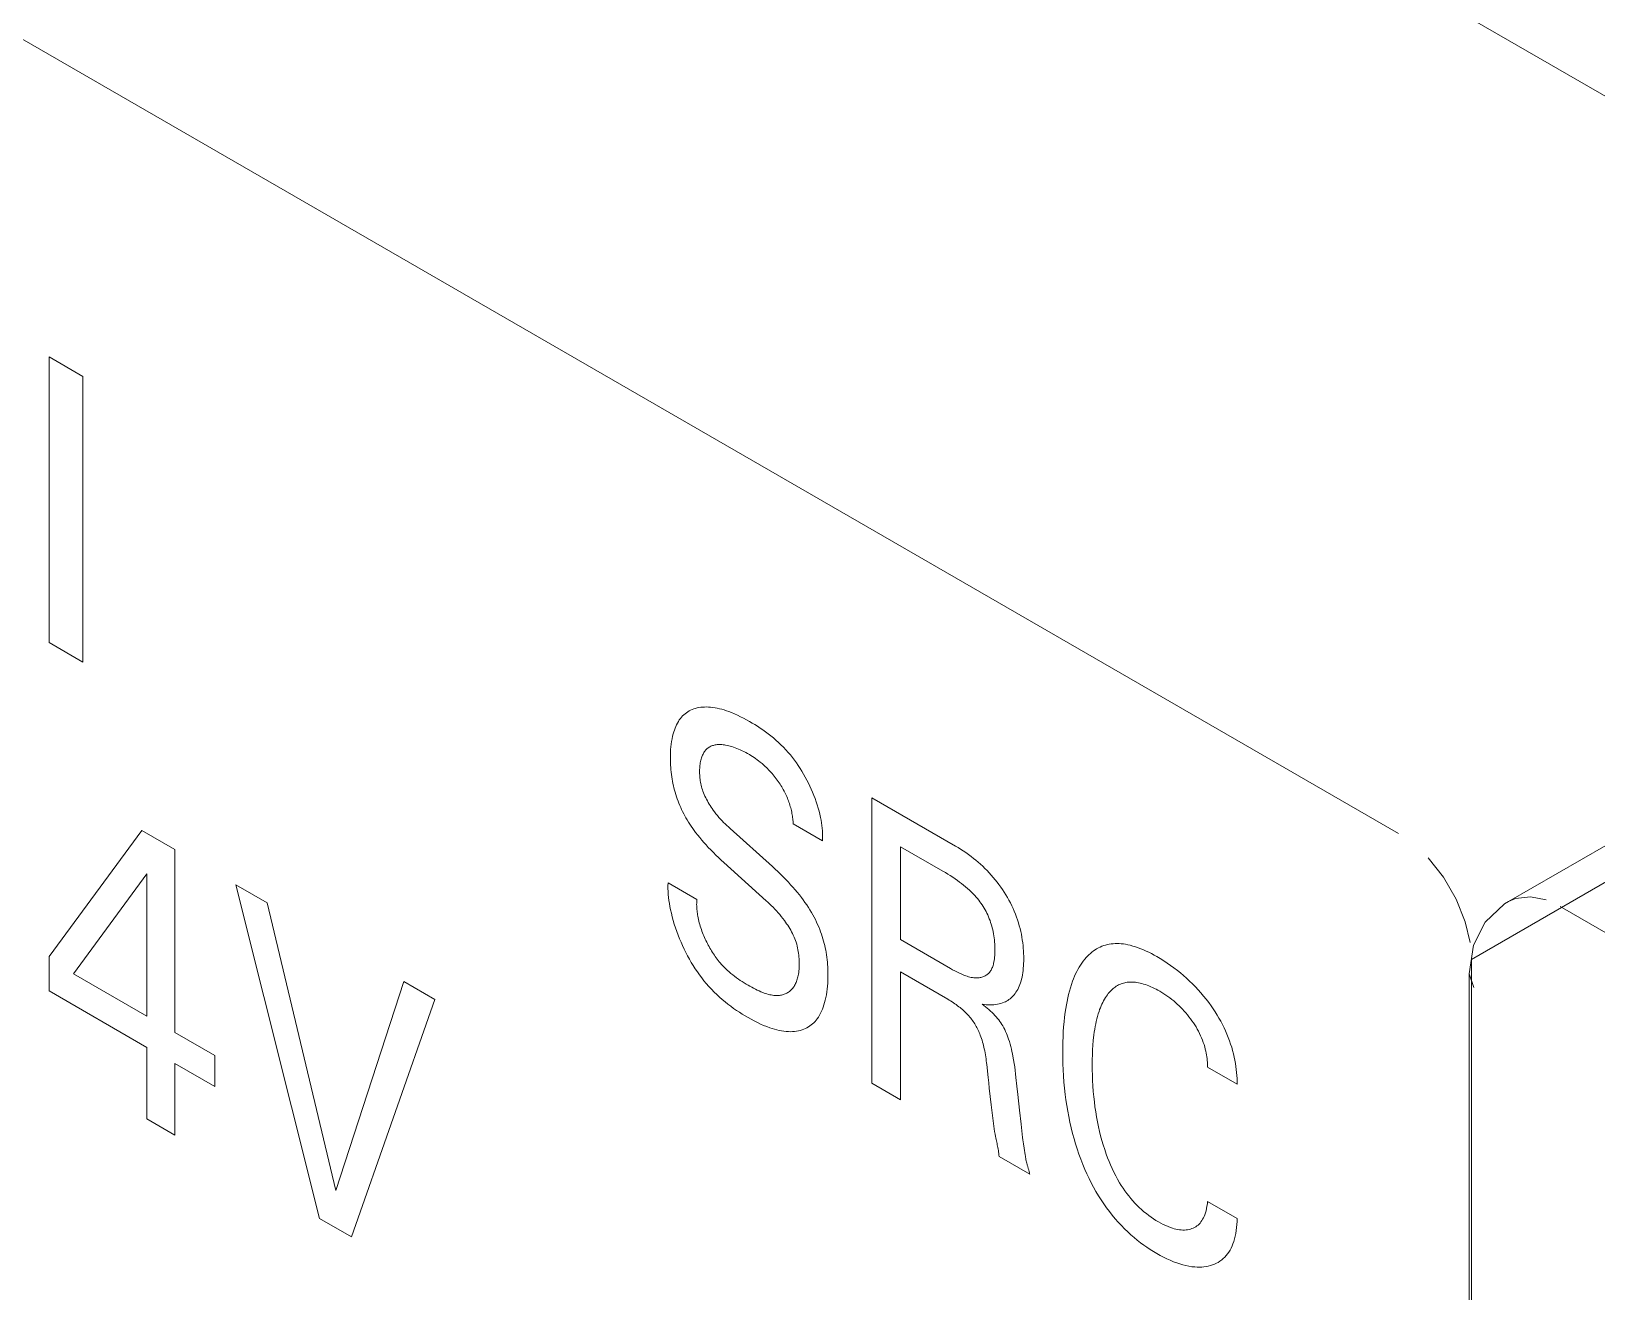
# Model space of a CAD drawing. Header units: inches. Extents: x 67578 to 72421, y -34894 to -31675.
# Drawn here: x 69281.89 to 69293.99, y -33320.09 to -33310.34 of the extents above; entities that cross this region are included whole.
import ezdxf

# ---------------------------------------------------------------- set-up
doc = ezdxf.new("R2010")
doc.units = ezdxf.units.IN
doc.header["$MEASUREMENT"] = 0

# ---------------------------------------------------------------- blocks, each defined once
blk = doc.blocks.new('ET200S')
at = {"lineweight": 0}
for p, q in [((98.1182, 19.2048), (119.6849, 31.6562)), ((97.9374, 18.9224), (119.5041, 31.3739)), ((100.9254, 21.7696), (91.5552, 27.1794)), ((97.5839, 19.5348), (87.6843, 25.2501)), ((91.0254, 20.4635), (91.0254, 21.8515)), ((91.0254, 21.8515), (91.1899, 21.7566)), ((91.1899, 21.7566), (91.1899, 20.3685)), ((91.1899, 20.3685), (91.0254, 20.4635)), ((95.0233, 18.3208), (95.0233, 19.7088)), ((95.0233, 19.7088), (95.4302, 19.4739)), ((94.3346, 19.5594), (94.5403, 19.3738)), ((94.7836, 19.4999), (94.6416, 19.5819)), ((91.0253, 18.9368), (91.4757, 19.5503)), ((91.4757, 19.5503), (91.6372, 19.4571)), ((91.6372, 19.4571), (91.6372, 18.5678)), ((95.163, 19.4707), (95.163, 19.0192)), ((95.3694, 19.3516), (95.163, 19.4707)), ((97.8014, 19.3228), (97.728, 19.4161)), ((91.5003, 19.3383), (91.1448, 18.852)), ((91.5003, 18.6468), (91.5003, 19.3383)), ((94.5098, 19.2084), (94.3042, 19.394)), ((97.8633, 19.2152), (97.8014, 19.3228)), ((92.3389, 17.6639), (91.9334, 19.2861)), ((91.9334, 19.2861), (92.0847, 19.1987)), ((94.0334, 19.2946), (94.1738, 19.2135)), ((92.0847, 19.1987), (92.4193, 17.7995)), ((97.9071, 19.1053), (97.8633, 19.2152)), ((98.005, 19.1031), (98.0984, 19.1924)), ((98.0984, 19.1924), (98.1184, 19.2049)), ((98.1517, 19.2195), (98.1184, 19.2049)), ((98.225, 19.2277), (98.1517, 19.2195)), ((98.3001, 19.2117), (98.225, 19.2277)), ((108.2678, 13.4647), (98.3682, 19.18)), ((97.9308, 19.0049), (97.9071, 19.1053)), ((97.948, 18.9914), (98.005, 19.1031)), ((95.163, 19.0192), (95.4063, 18.8787)), ((97.9268, 18.8534), (97.948, 18.9914)), ((91.0253, 18.7695), (91.0253, 18.9368)), ((97.9374, -46.5611), (97.9374, 18.9224)), ((91.1448, 18.852), (91.5003, 18.6468)), ((92.4193, 17.7995), (92.7495, 18.8149)), ((92.7495, 18.8149), (92.9009, 18.7275)), ((95.163, 18.8618), (95.163, 18.2401)), ((95.3933, 18.7288), (95.163, 18.8618)), ((97.9268, 18.8534), (97.9268, -46.6301)), ((97.9497, 18.7871), (97.9268, 18.8534)), ((91.5003, 18.4953), (91.0253, 18.7695)), ((92.9009, 18.7275), (92.4953, 17.5736)), ((91.6372, 18.5678), (91.8306, 18.4561)), ((91.5003, 18.148), (91.5003, 18.4953)), ((91.6372, 18.4163), (91.6372, 18.069)), ((91.8306, 18.3046), (91.6372, 18.4163)), ((91.8306, 18.4561), (91.8306, 18.3046)), ((95.5888, 18.3494), (95.5823, 18.4112)), ((96.7989, 18.3158), (96.6555, 18.3986)), ((95.163, 18.2401), (95.0233, 18.3208)), ((91.6372, 18.069), (91.5003, 18.148)), ((95.7489, 18.1222), (95.7568, 18.0566)), ((95.7909, 17.8786), (95.6424, 17.9643)), ((95.7689, 17.9731), (95.7639, 18.0057)), ((96.6555, 17.7463), (96.7989, 17.6636)), ((92.4953, 17.5736), (92.3389, 17.6639))]:
    blk.add_line(p, q, dxfattribs=at)
for points in [[(94.7836, 19.4999), (94.7842, 19.5117), (94.7845, 19.5237), (94.7843, 19.536), (94.7836, 19.5485), (94.7826, 19.5611), (94.7812, 19.574), (94.7794, 19.587), (94.7772, 19.6001), (94.7746, 19.6134), (94.7713, 19.6284), (94.7676, 19.6436), (94.7633, 19.6589), (94.7587, 19.6742), (94.7536, 19.6895), (94.7482, 19.7049), (94.7423, 19.7203), (94.7361, 19.7356), (94.7296, 19.7506), (94.7228, 19.7654), (94.7156, 19.7802), (94.7081, 19.7949), (94.7003, 19.8094), (94.6922, 19.8237), (94.6838, 19.8378), (94.6751, 19.8517), (94.6662, 19.8653), (94.657, 19.8786), (94.6475, 19.8917), (94.6379, 19.9044), (94.6279, 19.9168), (94.6178, 19.9288), (94.6062, 19.9418), (94.5944, 19.9543), (94.5824, 19.9663), (94.5701, 19.9779), (94.5577, 19.9891), (94.5452, 19.9998), (94.5325, 20.0101), (94.5197, 20.02), (94.5068, 20.0295), (94.4939, 20.0387), (94.4809, 20.0475), (94.4678, 20.056), (94.4548, 20.0642), (94.4417, 20.072), (94.4287, 20.0796), (94.4142, 20.0878), (94.3997, 20.0956), (94.3852, 20.1029), (94.3709, 20.1099), (94.3566, 20.1164), (94.3423, 20.1224), (94.3281, 20.1279), (94.3169, 20.1318), (94.3057, 20.1355), (94.2946, 20.1387), (94.2836, 20.1416), (94.2727, 20.144), (94.2618, 20.1461), (94.2511, 20.1477), (94.2405, 20.149), (94.2306, 20.1497), (94.2209, 20.15), (94.2113, 20.1499), (94.2018, 20.1494), (94.1926, 20.1484), (94.1835, 20.147), (94.1746, 20.1451), (94.1659, 20.1428), (94.1582, 20.1403), (94.1506, 20.1374), (94.1433, 20.1341), (94.1362, 20.1305), (94.1293, 20.1264), (94.1227, 20.122), (94.1163, 20.1171), (94.1101, 20.1119), (94.1043, 20.1062), (94.0987, 20.1002), (94.0933, 20.0937), (94.0883, 20.0868), (94.0835, 20.0795), (94.0791, 20.0718), (94.0749, 20.0639), (94.071, 20.0556), (94.0674, 20.047), (94.0641, 20.0381), (94.0611, 20.0289), (94.0584, 20.0195), (94.0554, 20.0075), (94.0528, 19.9951), (94.0506, 19.9824), (94.0488, 19.9694), (94.0473, 19.9562), (94.0462, 19.9426), (94.0455, 19.9289), (94.0451, 19.9149), (94.0449, 19.9008)], [(94.3346, 19.5594), (94.3267, 19.5666), (94.3189, 19.574), (94.3112, 19.5815), (94.3035, 19.5892), (94.2958, 19.5971), (94.2883, 19.6052), (94.2809, 19.6135), (94.2736, 19.6221), (94.2664, 19.6309), (94.2594, 19.6399), (94.2525, 19.6491), (94.2475, 19.6562), (94.2426, 19.6634), (94.2379, 19.6708), (94.2333, 19.6782), (94.2288, 19.6857), (94.2245, 19.6934), (94.2204, 19.7011), (94.2165, 19.7088), (94.2129, 19.7166), (94.2094, 19.7245), (94.2062, 19.7323), (94.2033, 19.7402), (94.2008, 19.7475), (94.1985, 19.7548), (94.1965, 19.7621), (94.1947, 19.7694), (94.1931, 19.7766), (94.1917, 19.7838), (94.1904, 19.791), (94.1894, 19.7981), (94.1886, 19.8052), (94.1879, 19.8122), (94.1874, 19.8191), (94.1871, 19.8259), (94.1869, 19.8326), (94.1868, 19.8396), (94.187, 19.8464), (94.1872, 19.8531), (94.1877, 19.8597), (94.1883, 19.8662), (94.1891, 19.8726), (94.1901, 19.8788), (94.1913, 19.8848), (94.1926, 19.8908), (94.1941, 19.8965), (94.1958, 19.9021), (94.1975, 19.907), (94.1993, 19.9118), (94.2013, 19.9164), (94.2034, 19.9208), (94.2057, 19.9251), (94.2081, 19.9292), (94.2107, 19.9331), (94.2134, 19.9368), (94.2163, 19.9403), (94.2194, 19.9436), (94.2226, 19.9467), (94.226, 19.9496), (94.2296, 19.9522), (94.2333, 19.9546), (94.2372, 19.9568), (94.2411, 19.9588), (94.2452, 19.9605), (94.2495, 19.9621), (94.2538, 19.9634), (94.2582, 19.9646), (94.2627, 19.9655), (94.2673, 19.9662), (94.2727, 19.9669), (94.2783, 19.9673), (94.2839, 19.9675), (94.2896, 19.9674), (94.2954, 19.9671), (94.3013, 19.9666), (94.3072, 19.9658), (94.3132, 19.9649), (94.3207, 19.9634), (94.3283, 19.9616), (94.336, 19.9596), (94.3437, 19.9573), (94.3514, 19.9547), (94.3592, 19.9519), (94.367, 19.9489), (94.3758, 19.9452), (94.3846, 19.9414), (94.3934, 19.9372), (94.4022, 19.9328), (94.411, 19.9282), (94.4199, 19.9234), (94.4287, 19.9183), (94.4363, 19.9138), (94.4438, 19.9091), (94.4513, 19.9042), (94.4587, 19.8991), (94.4662, 19.8938), (94.4736, 19.8883), (94.481, 19.8825), (94.4906, 19.8746), (94.5001, 19.8662)], [(94.0449, 19.9008), (94.045, 19.8899), (94.0453, 19.8789), (94.0458, 19.8678), (94.0465, 19.8566), (94.0474, 19.8453), (94.0485, 19.8339), (94.0499, 19.8224), (94.0515, 19.8108), (94.0533, 19.7991), (94.0552, 19.7886), (94.0573, 19.778), (94.0596, 19.7674), (94.0622, 19.7567), (94.0649, 19.7459), (94.0679, 19.7351), (94.0712, 19.7243), (94.0747, 19.7135), (94.0784, 19.7027), (94.0822, 19.6923), (94.0862, 19.682), (94.0904, 19.6718), (94.0949, 19.6615), (94.0995, 19.6513), (94.1044, 19.6412), (94.1095, 19.6312), (94.1148, 19.6212), (94.1203, 19.6114), (94.1265, 19.6008), (94.1329, 19.5903), (94.1395, 19.58), (94.1463, 19.5698), (94.1533, 19.5598), (94.1605, 19.5499), (94.1677, 19.5401), (94.1775, 19.5275), (94.1875, 19.515), (94.1977, 19.5028), (94.208, 19.4909), (94.2185, 19.4792), (94.229, 19.4677), (94.2413, 19.4548), (94.2537, 19.4421), (94.2662, 19.4297), (94.2788, 19.4176), (94.2914, 19.4057), (94.3042, 19.394)], [(94.5001, 19.8662), (94.5058, 19.861), (94.5114, 19.8557), (94.5169, 19.8502), (94.5224, 19.8445), (94.5279, 19.8387), (94.5333, 19.8327), (94.5387, 19.8266), (94.544, 19.8203), (94.5492, 19.8139), (94.5544, 19.8073), (94.5594, 19.8007), (94.5644, 19.7939), (94.5692, 19.787), (94.5735, 19.7807), (94.5777, 19.7744), (94.5818, 19.7679), (94.5858, 19.7614), (94.5896, 19.7548), (94.5934, 19.7482), (94.5971, 19.7415), (94.6006, 19.7348), (94.604, 19.728), (94.6072, 19.7211), (94.6103, 19.7144), (94.6132, 19.7075), (94.6159, 19.7007), (94.6186, 19.6939), (94.621, 19.687), (94.6234, 19.6802), (94.6256, 19.6733), (94.6276, 19.6664), (94.6296, 19.6596), (94.6313, 19.6528), (94.6329, 19.6461), (94.6344, 19.6394), (94.6358, 19.6328), (94.637, 19.6263), (94.638, 19.6197), (94.639, 19.6133), (94.6398, 19.6068), (94.6404, 19.6005), (94.641, 19.5942), (94.6414, 19.588), (94.6416, 19.5819)], [(95.5599, 18.7055), (95.5699, 18.7039), (95.5797, 18.7027), (95.5895, 18.7019), (95.5991, 18.7016), (95.6083, 18.7017), (95.6173, 18.7023), (95.6262, 18.7032), (95.6348, 18.7046), (95.6432, 18.7064), (95.6514, 18.7086), (95.6593, 18.7113), (95.667, 18.7144), (95.6731, 18.7173), (95.679, 18.7205), (95.6848, 18.7239), (95.6904, 18.7277), (95.6958, 18.7318), (95.701, 18.7361), (95.706, 18.7408), (95.7108, 18.7457), (95.7154, 18.751), (95.7197, 18.7565), (95.7244, 18.7631), (95.7287, 18.77), (95.7328, 18.7773), (95.7366, 18.7849), (95.7401, 18.7928), (95.7433, 18.8009), (95.7463, 18.8094), (95.749, 18.8181), (95.7514, 18.8271), (95.7537, 18.8372), (95.7557, 18.8476), (95.7574, 18.8583), (95.7588, 18.8691), (95.7599, 18.8802), (95.7608, 18.8915), (95.7614, 18.9029), (95.7618, 18.9145), (95.7619, 18.9263), (95.7618, 18.9389), (95.7614, 18.9517), (95.7608, 18.9646), (95.7599, 18.9777), (95.7586, 18.9909), (95.7571, 19.0042), (95.7552, 19.0176), (95.753, 19.0312), (95.7505, 19.0449), (95.7475, 19.0587), (95.7442, 19.0726), (95.7405, 19.0866), (95.7365, 19.1006), (95.732, 19.1147), (95.7271, 19.1288), (95.7219, 19.1428), (95.7162, 19.1568), (95.7103, 19.1704), (95.7039, 19.184), (95.6972, 19.1974), (95.6902, 19.2106), (95.6829, 19.2238), (95.6752, 19.2367), (95.6673, 19.2495), (95.6591, 19.2621), (95.6505, 19.2745), (95.6417, 19.2867), (95.6327, 19.2986), (95.6235, 19.3103), (95.614, 19.3216), (95.6045, 19.3327), (95.5947, 19.3435), (95.5842, 19.3546), (95.5735, 19.3654), (95.5627, 19.3758), (95.5517, 19.3859), (95.5407, 19.3956), (95.5296, 19.405), (95.5184, 19.4141), (95.5059, 19.4238), (95.4934, 19.433), (95.4808, 19.4419), (95.4682, 19.4504), (95.4555, 19.4586), (95.4429, 19.4664), (95.4302, 19.4739)], [(94.8104, 18.8529), (94.8102, 18.8641), (94.8099, 18.8754), (94.8094, 18.8868), (94.8086, 18.8983), (94.8077, 18.9099), (94.8065, 18.9216), (94.8051, 18.9334), (94.8035, 18.9453), (94.8015, 18.9573), (94.7995, 18.9681), (94.7973, 18.979), (94.7949, 18.99), (94.7922, 19.001), (94.7892, 19.0121), (94.786, 19.0232), (94.7826, 19.0343), (94.7789, 19.0454), (94.775, 19.0565), (94.7704, 19.0685), (94.7656, 19.0805), (94.7604, 19.0924), (94.755, 19.1043), (94.7493, 19.1161), (94.7434, 19.1277), (94.7372, 19.1393), (94.7307, 19.1507), (94.7232, 19.1634), (94.7154, 19.1758), (94.7073, 19.188), (94.699, 19.2), (94.6905, 19.2118), (94.6819, 19.2234), (94.6717, 19.2365), (94.6614, 19.2492), (94.6508, 19.2618), (94.6401, 19.274), (94.6293, 19.286), (94.6184, 19.2978), (94.6056, 19.3111), (94.5927, 19.3242), (94.5797, 19.3369), (94.5666, 19.3495), (94.5535, 19.3618), (94.5403, 19.3738)], [(95.3694, 19.3516), (95.3813, 19.3446), (95.3932, 19.3374), (95.405, 19.33), (95.4169, 19.3223), (95.4287, 19.3143), (95.4405, 19.306), (95.4503, 19.2989), (95.4601, 19.2915), (95.4698, 19.2839), (95.4794, 19.276), (95.489, 19.2677), (95.4985, 19.2591), (95.5051, 19.2529), (95.5117, 19.2464), (95.5182, 19.2397), (95.5247, 19.2328), (95.531, 19.2257), (95.5372, 19.2184), (95.5432, 19.2109), (95.5488, 19.2035), (95.5543, 19.1959), (95.5595, 19.1882), (95.5647, 19.1802), (95.5696, 19.1722), (95.5743, 19.164), (95.5788, 19.1557), (95.583, 19.1473), (95.5871, 19.1388), (95.591, 19.1299), (95.5947, 19.1209), (95.5981, 19.1119), (95.6012, 19.1028), (95.6041, 19.0938), (95.6068, 19.0848), (95.6092, 19.0758), (95.6114, 19.0669), (95.6134, 19.058), (95.6154, 19.0477), (95.6171, 19.0375), (95.6186, 19.0274), (95.6198, 19.0174), (95.6207, 19.0075), (95.6214, 18.9976), (95.6218, 18.9879), (95.6221, 18.9782), (95.6221, 18.9686), (95.622, 18.9598), (95.6217, 18.951), (95.6212, 18.9424), (95.6205, 18.9339), (95.6195, 18.9256), (95.6183, 18.9174), (95.6169, 18.9096), (95.6157, 18.9042), (95.6144, 18.899), (95.6129, 18.8939), (95.6113, 18.889), (95.6095, 18.8842), (95.6076, 18.8796), (95.6055, 18.8752), (95.6032, 18.871), (95.6008, 18.8671), (95.5982, 18.8633), (95.5953, 18.8598), (95.5924, 18.8565), (95.5892, 18.8534), (95.5859, 18.8505), (95.5824, 18.8479), (95.5787, 18.8455), (95.575, 18.8433), (95.5711, 18.8413), (95.567, 18.8396), (95.5629, 18.838), (95.5586, 18.8367), (95.5542, 18.8356), (95.5498, 18.8347), (95.5452, 18.834), (95.5406, 18.8335), (95.5358, 18.8333), (95.5311, 18.8332), (95.5262, 18.8333), (95.5199, 18.8338), (95.5136, 18.8346), (95.5072, 18.8357), (95.5007, 18.8371), (95.4941, 18.8388), (95.4875, 18.8407), (95.4809, 18.8429), (95.4742, 18.8453), (95.4675, 18.848), (95.4573, 18.8523), (95.4471, 18.857), (95.4369, 18.862), (95.4267, 18.8674), (95.4165, 18.8729), (95.4063, 18.8787)], [(94.0334, 19.2946), (94.033, 19.2812), (94.0331, 19.2675), (94.0337, 19.2535), (94.0346, 19.2392), (94.036, 19.2246), (94.0378, 19.2099), (94.0401, 19.1949), (94.0427, 19.1798), (94.0457, 19.1645), (94.0496, 19.1472), (94.0539, 19.1297), (94.0587, 19.1121), (94.064, 19.0944), (94.0697, 19.0766), (94.0758, 19.0589), (94.0824, 19.0411), (94.0894, 19.0234), (94.0965, 19.0065), (94.104, 18.9897), (94.1118, 18.9731), (94.12, 18.9566), (94.1285, 18.9402), (94.1373, 18.9241), (94.1465, 18.9081), (94.156, 18.8925), (94.1658, 18.8771), (94.1759, 18.862), (94.1863, 18.8473), (94.1969, 18.8329), (94.2079, 18.8189), (94.2191, 18.8053), (94.2314, 18.7911), (94.244, 18.7775), (94.2569, 18.7643), (94.27, 18.7516), (94.2833, 18.7394), (94.2968, 18.7276), (94.3104, 18.7163), (94.3242, 18.7054), (94.3381, 18.6949), (94.352, 18.6848), (94.3661, 18.6752), (94.3801, 18.6659), (94.3942, 18.657), (94.4082, 18.6484), (94.4222, 18.6402), (94.4375, 18.6316), (94.4527, 18.6235), (94.4678, 18.6158), (94.4829, 18.6087), (94.4979, 18.602), (94.5128, 18.596), (94.5277, 18.5905), (94.5393, 18.5866), (94.5509, 18.5831), (94.5624, 18.5801), (94.5738, 18.5774), (94.5851, 18.5753), (94.5963, 18.5736), (94.6073, 18.5724), (94.6182, 18.5717), (94.6283, 18.5715), (94.6383, 18.5718), (94.6481, 18.5726), (94.6576, 18.5738), (94.667, 18.5756), (94.6762, 18.5778), (94.6851, 18.5805), (94.6938, 18.5838), (94.7013, 18.5871), (94.7086, 18.5908), (94.7158, 18.5949), (94.7226, 18.5994), (94.7293, 18.6043), (94.7357, 18.6096), (94.7418, 18.6153), (94.7477, 18.6213), (94.7532, 18.6277), (94.7585, 18.6345), (94.7643, 18.6428), (94.7697, 18.6516), (94.7748, 18.6609), (94.7794, 18.6705), (94.7837, 18.6806), (94.7876, 18.691), (94.7912, 18.7018), (94.7945, 18.7128), (94.7974, 18.7242), (94.8003, 18.7374), (94.8029, 18.7509), (94.805, 18.7647), (94.8068, 18.7788), (94.8082, 18.7932), (94.8092, 18.8078), (94.8099, 18.8226), (94.8103, 18.8377), (94.8104, 18.8529)], [(94.3125, 18.8789), (94.3061, 18.8853), (94.2998, 18.8919), (94.2936, 18.8987), (94.2874, 18.9057), (94.2824, 18.9117), (94.2775, 18.9178), (94.2727, 18.924), (94.2679, 18.9304), (94.2632, 18.9369), (94.2586, 18.9435), (94.2541, 18.9502), (94.2497, 18.957), (94.2453, 18.9639), (94.2411, 18.9709), (94.237, 18.978), (94.2329, 18.9852), (94.229, 18.9924), (94.2252, 18.9997), (94.2215, 19.007), (94.2179, 19.0144), (94.2144, 19.0218), (94.211, 19.0293), (94.2078, 19.0368), (94.2047, 19.0443), (94.2015, 19.0524), (94.1984, 19.0605), (94.1955, 19.0686), (94.1928, 19.0768), (94.1902, 19.0849), (94.1877, 19.0929), (94.1855, 19.101), (94.1834, 19.109), (94.1815, 19.117), (94.1797, 19.1249), (94.1782, 19.1328), (94.177, 19.1394), (94.176, 19.146), (94.175, 19.1525), (94.1743, 19.159), (94.1736, 19.1653), (94.1732, 19.1717), (94.1728, 19.1779), (94.1726, 19.1841), (94.1725, 19.1901), (94.1726, 19.1961), (94.1729, 19.202), (94.1733, 19.2078), (94.1738, 19.2135)], [(94.5098, 19.2084), (94.5184, 19.2006), (94.5268, 19.1927), (94.5353, 19.1846), (94.5436, 19.1762), (94.5519, 19.1677), (94.5601, 19.159), (94.5682, 19.15), (94.5761, 19.1408), (94.584, 19.1314), (94.5916, 19.1217), (94.5992, 19.1117), (94.6046, 19.1042), (94.6099, 19.0965), (94.6151, 19.0887), (94.6201, 19.0808), (94.6249, 19.0727), (94.6296, 19.0646), (94.6341, 19.0565), (94.6383, 19.0482), (94.6423, 19.0399), (94.6461, 19.0316), (94.6496, 19.0232), (94.6527, 19.0149), (94.6558, 19.0059), (94.6586, 18.9969), (94.661, 18.9879), (94.6631, 18.979), (94.6649, 18.9701), (94.6664, 18.9613), (94.6677, 18.9524), (94.6687, 18.9437), (94.6696, 18.935), (94.6702, 18.9264), (94.6706, 18.9179), (94.6709, 18.9092), (94.6709, 18.9006), (94.6708, 18.8921), (94.6705, 18.8838), (94.67, 18.8756), (94.6693, 18.8675), (94.6684, 18.8596), (94.6672, 18.8519), (94.6659, 18.8444), (94.6646, 18.8384), (94.6632, 18.8326), (94.6616, 18.8268), (94.6598, 18.8213), (94.6579, 18.8159), (94.6559, 18.8107), (94.6536, 18.8056), (94.6512, 18.8008), (94.6487, 18.7961), (94.6459, 18.7916), (94.643, 18.7873), (94.6401, 18.7834), (94.637, 18.7798), (94.6337, 18.7763), (94.6303, 18.773), (94.6267, 18.7699), (94.6231, 18.7669), (94.6192, 18.7642), (94.6153, 18.7617), (94.6112, 18.7594), (94.6071, 18.7573), (94.6028, 18.7554), (94.5984, 18.7536), (94.5939, 18.7521), (94.5893, 18.7508), (94.5847, 18.7497), (94.5799, 18.7488), (94.5751, 18.7481), (94.5702, 18.7476), (94.5652, 18.7473), (94.5602, 18.7472), (94.5539, 18.7474), (94.5474, 18.748), (94.5409, 18.7488), (94.5343, 18.7499), (94.5277, 18.7513), (94.521, 18.7529), (94.5142, 18.7548), (94.5073, 18.757), (94.5004, 18.7594), (94.4935, 18.762), (94.4847, 18.7655), (94.4759, 18.7694), (94.4671, 18.7735), (94.4582, 18.7779), (94.4492, 18.7826), (94.4402, 18.7874), (94.4312, 18.7924), (94.4222, 18.7976), (94.4128, 18.8032), (94.4034, 18.8089), (94.394, 18.8149), (94.3847, 18.821), (94.3753, 18.8273), (94.3661, 18.8339), (94.3569, 18.8407), (94.3478, 18.8478), (94.3388, 18.8551), (94.3299, 18.8628), (94.3211, 18.8707), (94.3125, 18.8789)], [(96.7989, 18.3158), (96.7989, 18.3296), (96.7986, 18.3436), (96.7978, 18.358), (96.7967, 18.3726), (96.7951, 18.3873), (96.7932, 18.4023), (96.7908, 18.4175), (96.7881, 18.4327), (96.7849, 18.4481), (96.7812, 18.4639), (96.7771, 18.4798), (96.7725, 18.4957), (96.7675, 18.5116), (96.762, 18.5275), (96.7561, 18.5434), (96.7497, 18.5593), (96.7429, 18.575), (96.7355, 18.5908), (96.7277, 18.6065), (96.7194, 18.622), (96.7108, 18.6373), (96.7018, 18.6524), (96.6925, 18.6674), (96.6828, 18.682), (96.6729, 18.6964), (96.6609, 18.7129), (96.6487, 18.729), (96.6361, 18.7446), (96.6233, 18.7599), (96.6102, 18.7746), (96.5968, 18.789), (96.5826, 18.8036), (96.5681, 18.8177), (96.5535, 18.8313), (96.5387, 18.8444), (96.5237, 18.8569), (96.5087, 18.869), (96.4922, 18.8817), (96.4756, 18.8938), (96.4589, 18.9053), (96.4421, 18.9163), (96.4254, 18.9267), (96.4086, 18.9366), (96.3955, 18.9439), (96.3825, 18.9508), (96.3695, 18.9574), (96.3565, 18.9636), (96.3436, 18.9694), (96.3307, 18.9748), (96.3178, 18.9797), (96.3051, 18.9841), (96.2924, 18.988), (96.2798, 18.9914), (96.2674, 18.9943), (96.2569, 18.9962), (96.2465, 18.9978), (96.2363, 18.9989), (96.2261, 18.9996), (96.2161, 18.9999), (96.2063, 18.9998), (96.1966, 18.9993), (96.187, 18.9983), (96.1777, 18.9969), (96.1685, 18.995), (96.1595, 18.9928), (96.1508, 18.9901), (96.1418, 18.9868), (96.1331, 18.9831), (96.1246, 18.9789), (96.1164, 18.9743), (96.1084, 18.9693), (96.1006, 18.9639), (96.0931, 18.9581), (96.0858, 18.952), (96.0787, 18.9455), (96.0718, 18.9386), (96.0652, 18.9315), (96.0588, 18.9241), (96.0515, 18.9149), (96.0445, 18.9053), (96.0378, 18.8953), (96.0315, 18.885), (96.0254, 18.8744), (96.0196, 18.8634), (96.0141, 18.8521), (96.0089, 18.8406), (96.0039, 18.8287), (95.9993, 18.8166), (95.9938, 18.8011), (95.9888, 18.7853), (95.9841, 18.7692), (95.9799, 18.7527), (95.9759, 18.7359), (95.9724, 18.7188), (95.9691, 18.7015), (95.9662, 18.6838), (95.9635, 18.666), (95.9606, 18.6428), (95.9581, 18.6193), (95.956, 18.5954), (95.9544, 18.5713), (95.9531, 18.5469), (95.9523, 18.5223), (95.9518, 18.4975), (95.9516, 18.4724)], [(96.1001, 18.5287), (96.1032, 18.5566), (96.105, 18.5699), (96.107, 18.5831), (96.1093, 18.5961), (96.1117, 18.6089), (96.1144, 18.6215), (96.1174, 18.6339), (96.1206, 18.646), (96.1241, 18.658), (96.1278, 18.6696), (96.131, 18.6787), (96.1344, 18.6877), (96.138, 18.6964), (96.1418, 18.705), (96.1458, 18.7133), (96.1499, 18.7214), (96.1543, 18.7293), (96.159, 18.7369), (96.1638, 18.7442), (96.1689, 18.7513), (96.173, 18.7567), (96.1773, 18.7619), (96.1818, 18.7669), (96.1864, 18.7717), (96.1912, 18.7763), (96.1961, 18.7807), (96.2011, 18.7848), (96.2063, 18.7887), (96.2117, 18.7923), (96.2172, 18.7956), (96.2229, 18.7987), (96.2288, 18.8015), (96.2348, 18.804), (96.2406, 18.8061), (96.2466, 18.8078), (96.2527, 18.8094), (96.2589, 18.8106), (96.2652, 18.8116), (96.2717, 18.8123), (96.2782, 18.8127), (96.2849, 18.8128), (96.2917, 18.8127), (96.2985, 18.8123), (96.3054, 18.8116), (96.3124, 18.8107), (96.3195, 18.8095), (96.3278, 18.8078), (96.3363, 18.8057), (96.3448, 18.8032), (96.3533, 18.8004), (96.3619, 18.7973), (96.3706, 18.794), (96.3793, 18.7903), (96.388, 18.7863), (96.3968, 18.7821), (96.4055, 18.7776), (96.4143, 18.7728), (96.423, 18.7679), (96.4329, 18.762), (96.4428, 18.7558), (96.4526, 18.7494), (96.4624, 18.7426), (96.4722, 18.7354), (96.4819, 18.728), (96.4908, 18.7208), (96.4997, 18.7133), (96.5084, 18.7054), (96.5171, 18.6973), (96.5256, 18.6889), (96.5341, 18.6802), (96.542, 18.6715), (96.5498, 18.6626), (96.5575, 18.6534), (96.565, 18.644), (96.5723, 18.6343), (96.5795, 18.6244), (96.5863, 18.6146), (96.5928, 18.6045), (96.5992, 18.5943), (96.6053, 18.5838), (96.6111, 18.5733), (96.6166, 18.5626), (96.6217, 18.5518), (96.6264, 18.5412), (96.6307, 18.5304), (96.6347, 18.5196), (96.6383, 18.5088), (96.6416, 18.498), (96.6445, 18.4873), (96.647, 18.4766), (96.649, 18.4675), (96.6506, 18.4585), (96.6521, 18.4495), (96.6532, 18.4407), (96.6542, 18.432), (96.6549, 18.4234), (96.6553, 18.415), (96.6555, 18.4067), (96.6555, 18.3986)], [(95.3933, 18.7288), (95.4001, 18.7249), (95.4068, 18.7208), (95.4136, 18.7165), (95.4203, 18.7121), (95.427, 18.7076), (95.4338, 18.7029), (95.4405, 18.6979), (95.4471, 18.6929), (95.4527, 18.6884), (95.4583, 18.6838), (95.4639, 18.6791), (95.4694, 18.6742), (95.4748, 18.6691), (95.4802, 18.6639), (95.4856, 18.6585), (95.4908, 18.6529), (95.4954, 18.6478), (95.4998, 18.6427), (95.5042, 18.6373), (95.5085, 18.6319), (95.5126, 18.6263), (95.5167, 18.6206), (95.5206, 18.6148), (95.5244, 18.6089), (95.5279, 18.6031), (95.5312, 18.5972), (95.5344, 18.5912), (95.5374, 18.5852), (95.5404, 18.5791), (95.5432, 18.573), (95.5458, 18.5668), (95.5484, 18.5606), (95.5508, 18.5544), (95.5538, 18.5461), (95.5567, 18.5378), (95.5593, 18.5296), (95.5618, 18.5213), (95.5641, 18.5131), (95.5662, 18.5049), (95.5682, 18.4967), (95.5701, 18.4885), (95.5722, 18.4787), (95.5741, 18.4689), (95.5758, 18.4591), (95.5774, 18.4494), (95.5788, 18.4398), (95.5801, 18.4302), (95.5813, 18.4207), (95.5823, 18.4112)], [(95.7489, 18.1222), (95.741, 18.1902), (95.7328, 18.2657), (95.7286, 18.3073), (95.7242, 18.3489), (95.7223, 18.3659), (95.7203, 18.3829), (95.7181, 18.4), (95.7156, 18.4172), (95.7129, 18.4344), (95.7098, 18.4518), (95.7074, 18.4636), (95.7049, 18.4754), (95.7022, 18.4872), (95.6992, 18.4992), (95.696, 18.5111), (95.6924, 18.5232), (95.6885, 18.5352), (95.6853, 18.5445), (95.6819, 18.5538), (95.6782, 18.5631), (95.6742, 18.5723), (95.67, 18.5814), (95.6654, 18.5904), (95.6605, 18.5992), (95.6558, 18.6069), (95.6509, 18.6145), (95.6457, 18.6218), (95.6404, 18.629), (95.6348, 18.636), (95.6284, 18.6436), (95.6218, 18.6509), (95.6151, 18.658), (95.6082, 18.6648), (95.6013, 18.6714), (95.5931, 18.6788), (95.5848, 18.6858), (95.5765, 18.6926), (95.5682, 18.6992), (95.5599, 18.7055)], [(96.6555, 17.7463), (96.6543, 17.7346), (96.6526, 17.7232), (96.6505, 17.7121), (96.648, 17.7013), (96.645, 17.6908), (96.6415, 17.6809), (96.6385, 17.6734), (96.6351, 17.6663), (96.6315, 17.6595), (96.6276, 17.653), (96.6234, 17.647), (96.6188, 17.6413), (96.614, 17.6361), (96.6089, 17.6314), (96.6035, 17.6271), (96.5979, 17.6232), (96.592, 17.6198), (96.5859, 17.6168), (96.5795, 17.6142), (96.5729, 17.612), (96.5658, 17.6101), (96.5585, 17.6087), (96.551, 17.6078), (96.5434, 17.6073), (96.5355, 17.6072), (96.5276, 17.6076), (96.5191, 17.6085), (96.5106, 17.6098), (96.5019, 17.6116), (96.4932, 17.6137), (96.4843, 17.6163), (96.4754, 17.6193), (96.4638, 17.6238), (96.452, 17.6288), (96.4402, 17.6344), (96.4284, 17.6406), (96.4165, 17.6472), (96.4047, 17.6543), (96.3929, 17.6618), (96.3812, 17.6697), (96.3694, 17.6782), (96.3578, 17.6871), (96.3462, 17.6965), (96.3348, 17.7064), (96.3235, 17.7168), (96.3124, 17.7277), (96.3021, 17.7384), (96.292, 17.7496), (96.282, 17.7612), (96.2723, 17.7731), (96.2629, 17.7854), (96.2537, 17.798), (96.2448, 17.8109), (96.2362, 17.8241), (96.2279, 17.8374), (96.2182, 17.8542), (96.2089, 17.8712), (96.2002, 17.8885), (96.1919, 17.9059), (96.184, 17.9234), (96.1766, 17.9411), (96.1696, 17.9588), (96.1631, 17.9765), (96.1554, 17.9987), (96.1483, 18.0209), (96.1417, 18.043), (96.1357, 18.0651), (96.1302, 18.087), (96.1253, 18.1089), (96.1202, 18.1335), (96.1156, 18.1579), (96.1116, 18.1823), (96.1082, 18.2064), (96.1051, 18.2303), (96.1026, 18.2541), (96.1001, 18.2811), (96.0982, 18.3078), (96.0967, 18.3342), (96.0957, 18.3605), (96.0952, 18.3865), (96.095, 18.4123), (96.0952, 18.4361), (96.0958, 18.4596), (96.0968, 18.483), (96.0982, 18.506), (96.1001, 18.5287)], [(95.9516, 18.4724), (95.9518, 18.4438), (95.9525, 18.4148), (95.9536, 18.3857), (95.9553, 18.3563), (95.9575, 18.3266), (95.9602, 18.2967), (95.9636, 18.2665), (95.9671, 18.2398), (95.971, 18.213), (95.9756, 18.1859), (95.9806, 18.1587), (95.9863, 18.1313), (95.9926, 18.1038), (95.9996, 18.0762), (96.0064, 18.0513), (96.0137, 18.0264), (96.0216, 18.0014), (96.0302, 17.9764), (96.0393, 17.9514), (96.0491, 17.9264), (96.0595, 17.9015), (96.0692, 17.8798), (96.0794, 17.8583), (96.09, 17.8368), (96.1012, 17.8156), (96.1129, 17.7947), (96.1251, 17.7741), (96.1379, 17.7538), (96.1511, 17.7339), (96.1644, 17.7151), (96.1781, 17.6967), (96.1922, 17.6789), (96.2066, 17.6615), (96.2214, 17.6447), (96.2365, 17.6285), (96.2519, 17.6129), (96.2674, 17.5979), (96.2827, 17.584), (96.2981, 17.5707), (96.3137, 17.558), (96.3293, 17.5458), (96.3451, 17.5343), (96.3609, 17.5233), (96.3768, 17.5128), (96.3927, 17.5029), (96.4086, 17.4934), (96.4249, 17.4842), (96.4413, 17.4756), (96.4576, 17.4676), (96.4738, 17.4601), (96.49, 17.4534), (96.5061, 17.4473), (96.5209, 17.4423), (96.5357, 17.438), (96.5502, 17.4343), (96.5647, 17.4314), (96.5789, 17.4291), (96.593, 17.4276), (96.6045, 17.427), (96.6158, 17.4269), (96.6269, 17.4273), (96.6378, 17.4282), (96.6485, 17.4298), (96.659, 17.4318), (96.6693, 17.4344), (96.6791, 17.4375), (96.6887, 17.4412), (96.6981, 17.4454), (96.7071, 17.4502), (96.7157, 17.4556), (96.724, 17.4616), (96.7319, 17.4682), (96.7393, 17.4754), (96.7462, 17.4831), (96.7527, 17.4913), (96.7588, 17.5002), (96.7644, 17.5095), (96.7695, 17.5194), (96.7743, 17.5297), (96.7786, 17.5405), (96.7825, 17.5518), (96.7863, 17.5644), (96.7896, 17.5775), (96.7923, 17.591), (96.7946, 17.6049), (96.7964, 17.6191), (96.7977, 17.6337), (96.7985, 17.6485), (96.7989, 17.6636)], [(95.5888, 18.3494), (95.5917, 18.3229), (95.5947, 18.2964), (95.604, 18.2166)], [(95.604, 18.2166), (95.6084, 18.1769), (95.6114, 18.1511)], [(95.6114, 18.1511), (95.6129, 18.1381), (95.6145, 18.1252), (95.6163, 18.1123), (95.6181, 18.0995), (95.6202, 18.0867), (95.6224, 18.074), (95.6249, 18.0614), (95.6263, 18.0548), (95.6277, 18.0481), (95.6322, 18.0281)], [(95.7639, 18.0057), (95.7609, 18.0261), (95.7595, 18.0363), (95.7581, 18.0465), (95.7568, 18.0566)], [(95.6322, 18.0281), (95.6337, 18.0214), (95.6351, 18.0146), (95.6365, 18.0077), (95.6378, 18.0008), (95.639, 17.9937), (95.6401, 17.9866), (95.641, 17.9793), (95.6418, 17.9719), (95.6424, 17.9643)], [(95.7812, 17.916), (95.7802, 17.9192), (95.7793, 17.9225), (95.7784, 17.9257), (95.7769, 17.9315), (95.7755, 17.9374), (95.7742, 17.9433), (95.773, 17.9492), (95.7719, 17.9552), (95.7708, 17.9612), (95.7698, 17.9671), (95.7689, 17.9731)], [(95.7909, 17.8786), (95.7902, 17.8823), (95.7895, 17.8859), (95.7887, 17.8894), (95.7879, 17.8929), (95.787, 17.8963), (95.7861, 17.8997), (95.7851, 17.903), (95.7842, 17.9063), (95.7812, 17.916)]]:
    blk.add_lwpolyline(points, dxfattribs=at)

msp = doc.modelspace()

# ---------------------------------------------------------------- block references
at = {"xscale": 1.59100124616462, "yscale": 1.59100124616462, "zscale": 1.59100124616462}
msp.add_blockref('ET200S', (69137.204, -33347.624), dxfattribs=at)

doc.saveas('drawing.dxf')
